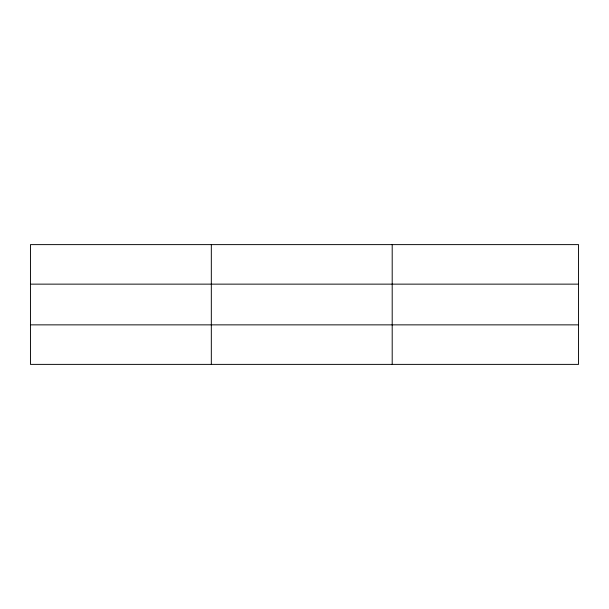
<?xml version="1.0" encoding="UTF-8"?>
<svg xmlns="http://www.w3.org/2000/svg" width="609" height="609" viewBox="0 0 609 609"><rect width="100%" height="100%" fill="white"/><g stroke="black" fill="none" stroke-linecap="round" stroke-linejoin="round"><path stroke-width="0.91" d="M211.323 364.38L211.323 244.62M392.196 364.38L392.196 244.62M578.55 324.863L578.55 364.38L30.45 364.38L30.45 244.62L578.55 244.62L578.55 324.863L30.45 324.863M30.45 284.137L578.55 284.137"/></g></svg>
